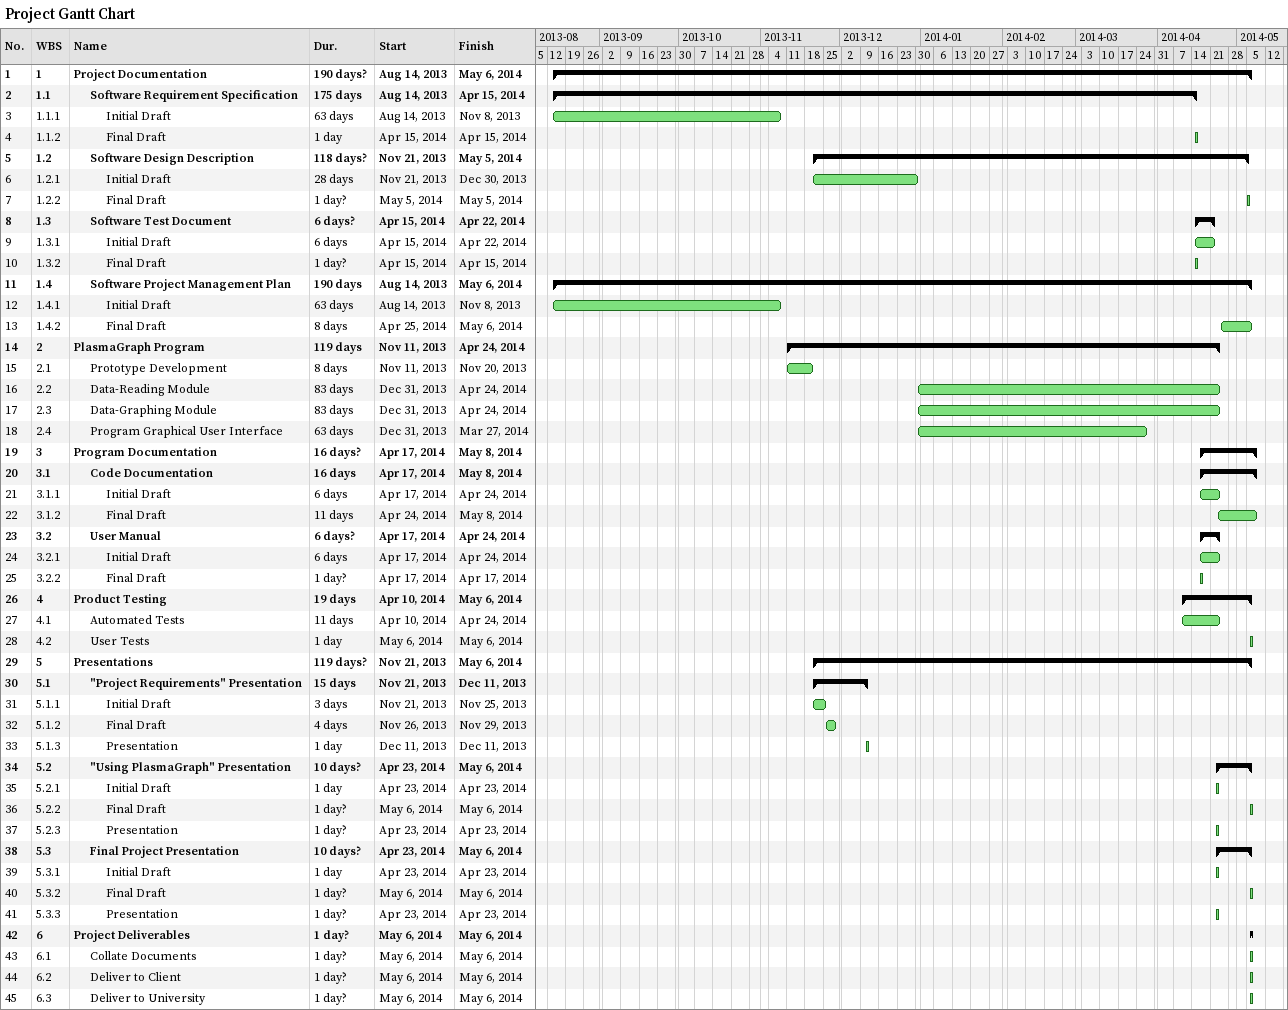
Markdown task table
Project Gantt Chart

| ID | WBS | Task | Duration | Start | Finish |
|---|---|---|---|---|---|
| 1 | 1 | **Project Documentation** | 190d? | 2013-08-14 | 2014-05-06 |
| 2 | 1.1 | **Software Requirement Specification** | 175d | 2013-08-14 | 2014-04-15 |
| 3 | 1.1.1 | Initial Draft | 63d | 2013-08-14 | 2013-11-08 |
| 4 | 1.1.2 | Final Draft | 1d | 2014-04-15 | 2014-04-15 |
| 5 | 1.2 | **Software Design Description** | 118d? | 2013-11-21 | 2014-05-05 |
| 6 | 1.2.1 | Initial Draft | 28d | 2013-11-21 | 2013-12-30 |
| 7 | 1.2.2 | Final Draft | 1d? | 2014-05-05 | 2014-05-05 |
| 8 | 1.3 | **Software Test Document** | 6d? | 2014-04-15 | 2014-04-22 |
| 9 | 1.3.1 | Initial Draft | 6d | 2014-04-15 | 2014-04-22 |
| 10 | 1.3.2 | Final Draft | 1d? | 2014-04-15 | 2014-04-15 |
| 11 | 1.4 | **Software Project Management Plan** | 190d | 2013-08-14 | 2014-05-06 |
| 12 | 1.4.1 | Initial Draft | 63d | 2013-08-14 | 2013-11-08 |
| 13 | 1.4.2 | Final Draft | 8d | 2014-04-25 | 2014-05-06 |
| 14 | 2 | **PlasmaGraph Program** | 119d | 2013-11-11 | 2014-04-24 |
| 15 | 2.1 | Prototype Development | 8d | 2013-11-11 | 2013-11-20 |
| 16 | 2.2 | Data-Reading Module | 83d | 2013-12-31 | 2014-04-24 |
| 17 | 2.3 | Data-Graphing Module | 83d | 2013-12-31 | 2014-04-24 |
| 18 | 2.4 | Program Graphical User Interface | 63d | 2013-12-31 | 2014-03-27 |
| 19 | 3 | **Program Documentation** | 16d? | 2014-04-17 | 2014-05-08 |
| 20 | 3.1 | **Code Documentation** | 16d | 2014-04-17 | 2014-05-08 |
| 21 | 3.1.1 | Initial Draft | 6d | 2014-04-17 | 2014-04-24 |
| 22 | 3.1.2 | Final Draft | 11d | 2014-04-24 | 2014-05-08 |
| 23 | 3.2 | **User Manual** | 6d? | 2014-04-17 | 2014-04-24 |
| 24 | 3.2.1 | Initial Draft | 6d | 2014-04-17 | 2014-04-24 |
| 25 | 3.2.2 | Final Draft | 1d? | 2014-04-17 | 2014-04-17 |
| 26 | 4 | **Product Testing** | 19d | 2014-04-10 | 2014-05-06 |
| 27 | 4.1 | Automated Tests | 11d | 2014-04-10 | 2014-04-24 |
| 28 | 4.2 | User Tests | 1d | 2014-05-06 | 2014-05-06 |
| 29 | 5 | **Presentations** | 119d? | 2013-11-21 | 2014-05-06 |
| 30 | 5.1 | **"Project Requirements" Presentation** | 15d | 2013-11-21 | 2013-12-11 |
| 31 | 5.1.1 | Initial Draft | 3d | 2013-11-21 | 2013-11-25 |
| 32 | 5.1.2 | Final Draft | 4d | 2013-11-26 | 2013-11-29 |
| 33 | 5.1.3 | Presentation | 1d | 2013-12-11 | 2013-12-11 |
| 34 | 5.2 | **"Using PlasmaGraph" Presentation** | 10d? | 2014-04-23 | 2014-05-06 |
| 35 | 5.2.1 | Initial Draft | 1d | 2014-04-23 | 2014-04-23 |
| 36 | 5.2.2 | Final Draft | 1d? | 2014-05-06 | 2014-05-06 |
| 37 | 5.2.3 | Presentation | 1d? | 2014-04-23 | 2014-04-23 |
| 38 | 5.3 | **Final Project Presentation** | 10d? | 2014-04-23 | 2014-05-06 |
| 39 | 5.3.1 | Initial Draft | 1d | 2014-04-23 | 2014-04-23 |
| 40 | 5.3.2 | Final Draft | 1d? | 2014-05-06 | 2014-05-06 |
| 41 | 5.3.3 | Presentation | 1d? | 2014-04-23 | 2014-04-23 |
| 42 | 6 | **Project Deliverables** | 1d? | 2014-05-06 | 2014-05-06 |
| 43 | 6.1 | Collate Documents | 1d? | 2014-05-06 | 2014-05-06 |
| 44 | 6.2 | Deliver to Client | 1d? | 2014-05-06 | 2014-05-06 |
| 45 | 6.3 | Deliver to University | 1d? | 2014-05-06 | 2014-05-06 |
